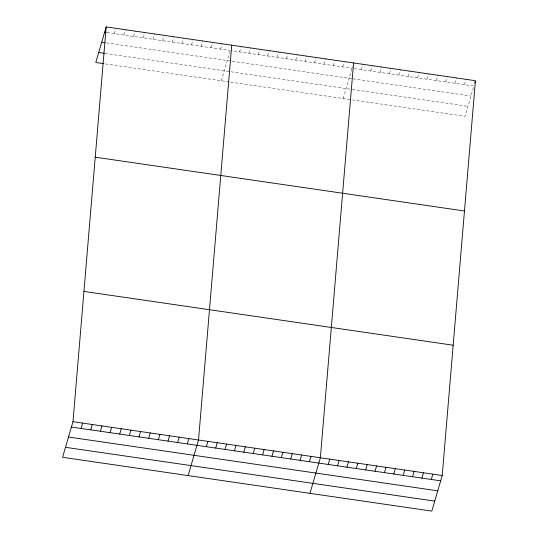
<?xml version="1.0" encoding="UTF-8"?>
<svg xmlns="http://www.w3.org/2000/svg" width="538" height="538" viewBox="0 0 538 538"><rect width="100%" height="100%" fill="white"/><g stroke="black" fill="none" stroke-linecap="round" stroke-linejoin="round"><path stroke-width="0.4" stroke-dasharray="2.69 2.02" d="M114.291 33.638L115.852 28.306M123.948 35.051L125.509 29.711M133.606 36.456L135.159 31.123M143.263 37.862L144.816 32.529M152.92 39.267L154.473 33.934M162.577 40.673L164.13 35.34M172.227 42.085L173.787 36.752M181.884 43.491L183.445 38.158M191.541 44.896L193.102 39.563M201.199 46.302L202.759 40.969M210.856 47.714L212.416 42.381M220.513 49.119L222.073 43.786M221.326 80.787L229.961 51.238M239.544 51.89L241.105 46.557M248.919 53.255L250.479 47.922M258.294 54.62L259.847 49.288M267.662 55.986L269.222 50.653M277.036 57.358L278.597 52.018M286.411 58.723L287.971 53.39M295.786 60.088L297.339 54.755M305.154 61.453L306.714 56.12M314.528 62.818L316.088 57.485M323.903 64.183L325.463 58.85M333.271 65.549L334.831 60.216M342.645 66.914L344.206 61.581M343.17 98.541L351.812 68.992M352.464 66.759L352.02 68.279L231.737 50.754M361.395 69.644L362.955 64.311M370.763 71.009L372.323 65.676M380.137 72.374L381.698 67.042M389.512 73.74L391.072 68.407M398.887 75.112L400.447 69.779M408.255 76.477L409.815 71.144M417.629 77.842L419.189 72.509M427.004 79.207L428.564 73.874M436.379 80.572L437.932 75.239M445.746 81.937L447.307 76.604M455.121 83.303L456.681 77.97M464.496 84.668L466.056 79.335M107.049 32.583L230.17 50.525M354.36 68.622L473.87 86.033L465.02 116.295L352.545 99.907M106.537 42.919L352.222 78.723M353.002 78.837L470.945 96.02M105.139 53.444L351.556 89.348M352.343 89.463L467.939 106.309M105.441 63.901L229.134 81.924M230.694 82.153L350.984 99.678"/><path stroke-width="0.81" d="M72.98 421.705L106.194 26.9L475.424 80.7L442.216 475.505L431.806 511.1L62.576 457.3L72.98 421.705L442.216 475.505M231.73 45.192L198.522 439.997L188.112 475.592M353.58 62.946L320.366 457.751L309.962 493.346M106.194 26.9L95.784 62.495L103.834 63.666M81.077 428.443L82.637 423.11M90.734 429.855L92.294 424.522M100.391 431.261L101.951 425.928M110.048 432.666L111.608 427.333M119.705 434.072L121.265 428.739M129.362 435.484L130.922 430.151M139.019 436.89L140.579 431.557M148.676 438.295L150.237 432.962M158.333 439.701L159.894 434.368M167.99 441.113L169.551 435.78M177.648 442.518L179.208 437.186M187.305 443.924L188.865 438.591M206.336 446.695L207.897 441.362M215.704 448.06L217.265 442.727M225.079 449.432L226.639 444.099M234.454 450.797L236.014 445.464M243.828 452.162L245.389 446.829M253.196 453.527L254.756 448.194M262.571 454.892L264.131 449.56M271.946 456.258L273.506 450.925M281.32 457.623L282.88 452.29M290.688 458.988L292.248 453.655M300.063 460.353L301.623 455.02M309.437 461.718L310.998 456.385M328.18 464.449L329.74 459.116M337.555 465.821L339.115 460.488M346.929 467.186L348.49 461.853M356.304 468.551L357.857 463.218M474.758 82.987L475.202 81.46M365.672 469.916L367.232 464.583M375.047 471.281L376.607 465.948M384.421 472.646L385.981 467.314M393.789 474.012L395.349 468.679M403.164 475.377L404.724 470.044M412.538 476.742L414.099 471.409M421.913 478.107L423.473 472.774M431.281 479.472L432.841 474.139M104.634 32.233L106.242 32.468M101.709 42.22L104.93 42.69M98.703 52.509L104.338 53.329M95.233 157.183L464.469 210.99M83.941 291.421L453.178 345.221M71.419 427.037L440.656 480.837M68.501 437.024L437.737 490.824M65.495 447.313L434.731 501.113"/></g></svg>
